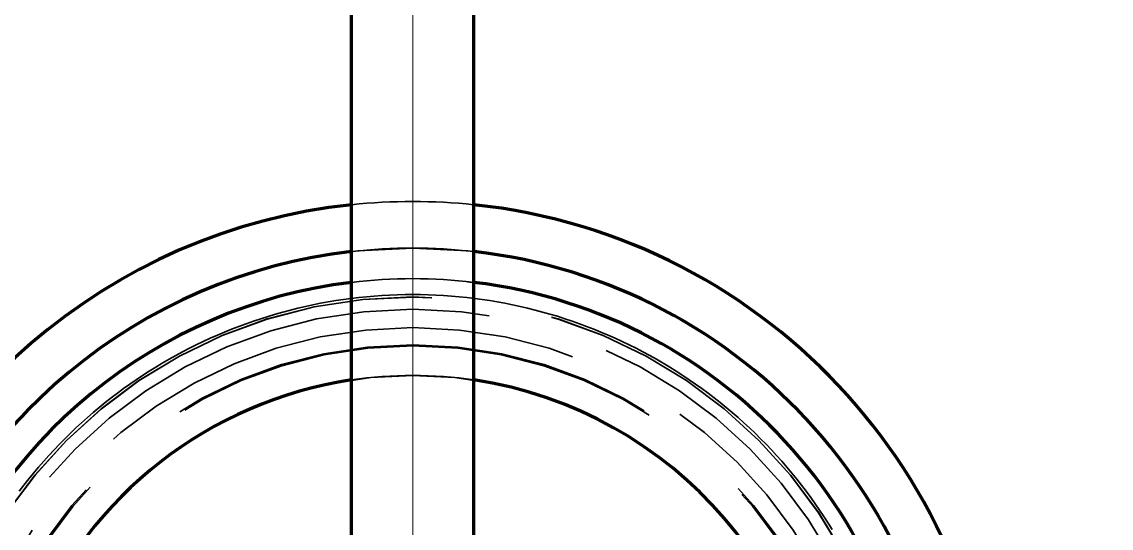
# Model space of a CAD drawing. Header units: millimetres. Extents: x 0 to 2382, y 0 to 420.
# Drawn here: x 156.31 to 165.21, y 145.2 to 149.34 of the extents above; entities that cross this region are included whole.
import ezdxf

# ---------------------------------------------------------------- set-up
doc = ezdxf.new("R2010")
doc.units = ezdxf.units.MM
doc.linetypes.add('IRAM-E-TRAZOS', pattern=[5, 4, -1])
doc.linetypes.add('IRAM-F-TRAZO-PUNTO', pattern=[20, 15, -2, 1, -2])
for name, color, linetype, lineweight in [('01-VISIBLE', 7, 'CONTINUOUS', 70), ('02-OCULTA', 4, 'IRAM-E-TRAZOS', 35), ('03-EJE', 1, 'IRAM-F-TRAZO-PUNTO', 18)]:
    doc.layers.add(name, color=color, linetype=linetype, lineweight=lineweight)

msp = doc.modelspace()

# ---------------------------------------------------------------- linework, layer by layer
at = {"layer": '01-VISIBLE'}
for p, q in [((159, 141.7956), (159, 156.719)), ((160, 141.7956), (160, 156.719))]:
    msp.add_line(p, q, dxfattribs=at)
for radius, start, end in [(19.6425, 0.92197, 125.63908), (19.5, 0, 125.81335), (4.78, 96.00427, 165.46058), (4.78, 0, 83.99573), (4.4, 96.52498, 162.8152), (4.4, 0, 83.47502), (4.15, 96.91992, 161.74462), (4.15, 0, 83.08008), (3.36, 98.55794, 157.23796), (3.36, 0, 81.44206)]:
    msp.add_arc((159.5, 143.0875), radius, start, end, dxfattribs=at)
at = {"layer": '02-OCULTA'}
for p, q in [((159, 142.0183), (159, 156.9417)), ((160, 142.0183), (160, 156.9417))]:
    msp.add_line(p, q, dxfattribs=at)
msp.add_lwpolyline([(156.2849, 145.5015), (156.3232, 145.5517), (156.3623, 145.6013), (156.4022, 145.6502), (156.4429, 145.6985), (156.4843, 145.7462), (156.5266, 145.7931), (156.5695, 145.8394), (156.6131, 145.8851), (156.6573, 145.9302), (156.7023, 145.9745), (156.7479, 146.0182), (156.7943, 146.061), (156.8413, 146.1032), (156.889, 146.1446), (156.9373, 146.1852), (156.9863, 146.225), (157.0359, 146.2641), (157.0861, 146.3024), (157.137, 146.3399), (157.1884, 146.3766), (157.2403, 146.4124), (157.2929, 146.4475), (157.3459, 146.4817), (157.3995, 146.5151), (157.4536, 146.5476), (157.5083, 146.5793), (157.5634, 146.6101), (157.619, 146.6401), (157.675, 146.6692), (157.7315, 146.6974), (157.7884, 146.7247), (157.8458, 146.7511), (157.9035, 146.7766), (157.9617, 146.8013), (158.0202, 146.825), (158.0791, 146.8477), (158.1384, 146.8696), (158.1979, 146.8905), (158.2578, 146.9105), (158.318, 146.9296), (158.3785, 146.9477), (158.4393, 146.9649), (158.5003, 146.9811), (158.5616, 146.9963), (158.6231, 147.0106), (158.6848, 147.0239), (158.7468, 147.0363), (158.8089, 147.0476), (158.8712, 147.058), (158.9336, 147.0674), (158.9962, 147.0759), (159.0589, 147.0833), (159.1217, 147.0898), (159.1846, 147.0953), (159.2476, 147.0997), (159.3106, 147.1032), (159.3737, 147.1057), (159.4369, 147.1072), (159.5, 147.1077), (159.5632, 147.1072), (159.6263, 147.1058), (159.6894, 147.1033), (159.7524, 147.0998), (159.8154, 147.0954), (159.8783, 147.0899), (159.9411, 147.0835), (160.0038, 147.076), (160.0664, 147.0676), (160.1289, 147.0582), (160.1912, 147.0478), (160.2533, 147.0365), (160.3152, 147.0241), (160.3769, 147.0108), (160.4384, 146.9965), (160.4997, 146.9813), (160.5607, 146.9651), (160.6215, 146.9479), (160.682, 146.9298), (160.7422, 146.9107), (160.8021, 146.8907), (160.8617, 146.8698), (160.9209, 146.8479), (160.9798, 146.8251), (161.0383, 146.8013), (161.0964, 146.7767), (161.1542, 146.7512), (161.2115, 146.7247), (161.2684, 146.6974), (161.3249, 146.6691), (161.381, 146.64), (161.4365, 146.61), (161.4916, 146.5792), (161.5462, 146.5475), (161.6003, 146.5149), (161.6539, 146.4815), (161.707, 146.4473), (161.7595, 146.4122), (161.8115, 146.3763), (161.8628, 146.3396), (161.9137, 146.3021), (161.9639, 146.2639), (162.0135, 146.2248), (162.0625, 146.185), (162.1109, 146.1444), (162.1586, 146.103), (162.2056, 146.0609), (162.252, 146.0181), (162.2978, 145.9745), (162.3428, 145.9302), (162.3871, 145.8853), (162.4307, 145.8396), (162.4736, 145.7932), (162.5157, 145.7462), (162.5571, 145.6985), (162.5977, 145.6501), (162.6375, 145.6011), (162.6766, 145.5515), (162.7148, 145.5013), (162.7522, 145.4504), (162.789, 145.399), (162.8249, 145.3471), (162.8599, 145.2946), (162.8942, 145.2415), (162.9276, 145.188)], dxfattribs=at)
for radius in [19.6425, 19.5, 19.5, 19.5, 19.025, 19.025, 19.025, 19.025, 19.025, 19.025, 19.025, 19.025, 18.55, 18.55, 18.55, 18.55, 4.4, 4.15, 4.001, 4.001, 4, 4, 3.9, 3.9, 3.75, 3.75, 3.61, 3.61, 3.6, 3.6, 3.36, 3.36, 3.36]:
    msp.add_circle((159.5, 143.0875), radius, dxfattribs=at)
for radius, start, end in [(19.53, 162, 18), (19.53, 162, 18), (19.5, 162, 18), (19.5, 162, 18), (4.78, 83.99573, 96.00427), (4.4, 83.47502, 96.52498), (4.15, 83.08008, 96.91992), (3.36, 81.44206, 98.55794)]:
    msp.add_arc((159.5, 143.0875), radius, start, end, dxfattribs=at)
at = {"layer": '03-EJE'}
msp.add_line((159.5, 123.2875), (159.5, 162.8875), dxfattribs=at)

doc.saveas('drawing.dxf')
